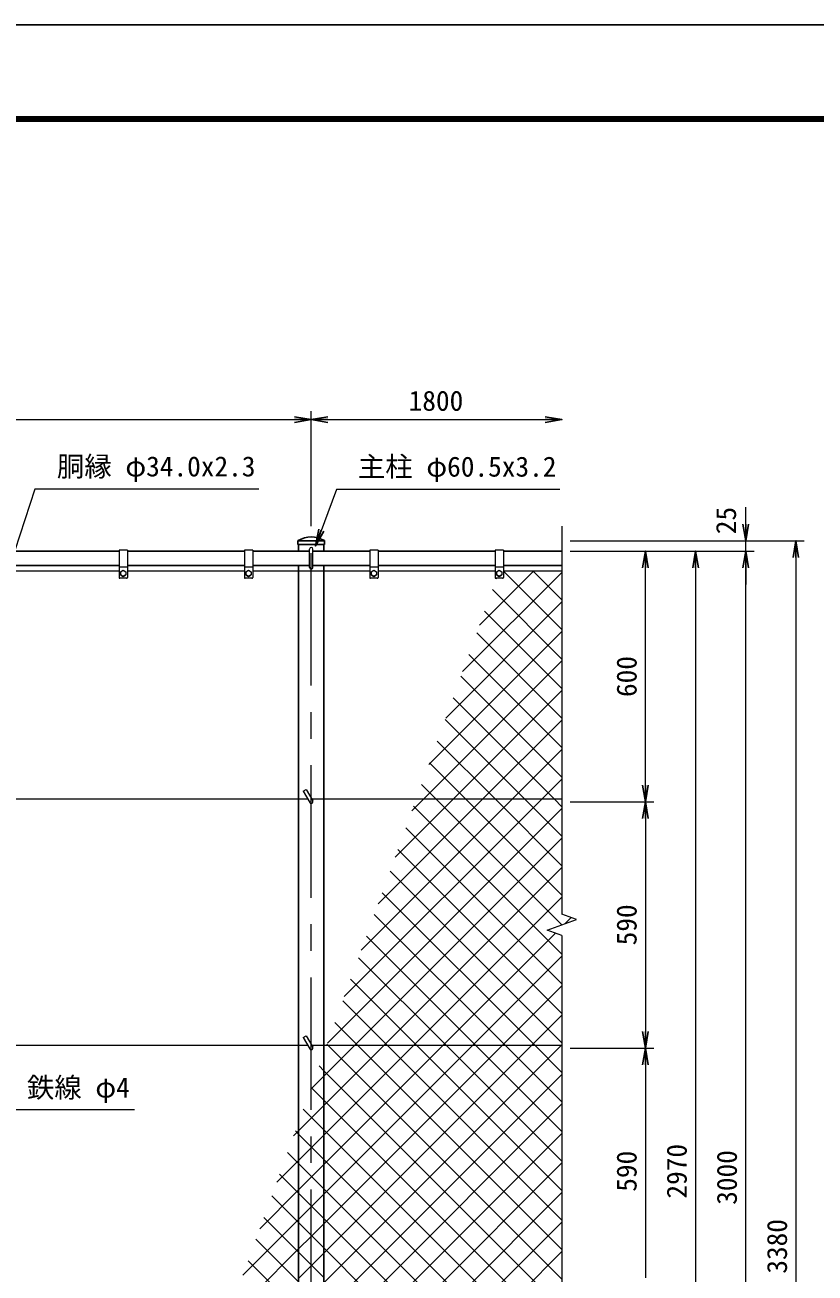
# Model space of a CAD drawing. Units: millimetres, scale not verified. Extents: x -4200 to 4200, y -2970 to 2970.
# Drawn here: x -2270 to -379, y -18 to 2970 of the extents above; entities that cross this region are included whole.
import ezdxf
from ezdxf.enums import TextEntityAlignment as Align

# ---------------------------------------------------------------- set-up
doc = ezdxf.new("R2010")
doc.units = ezdxf.units.MM
doc.header["$LTSCALE"] = 10
doc.linetypes.add('USER1', pattern=[50.8, 31.75, -6.35, 6.35, -6.35])
for name, color, linetype, lineweight in [('0-0_D-STR1', 1, 'Continuous', 25), ('0-1_D-STR3', 3, 'Continuous', 13), ('0-2_D-BMK', 2, 'USER1', 13), ('0-3_D-STR2', 7, 'Continuous', 13), ('0-4_D-STR-DIM', 7, 'Continuous', 13), ('0-A_D-STR-TXT', 7, 'Continuous', 13), ('0-C_D-TTL', 7, 'Continuous', 25)]:
    doc.layers.add(name, color=color, linetype=linetype, lineweight=lineweight)
doc.layers.add('0-5_0', color=7, linetype='Continuous')
doc.styles.add('ＭＳ ゴシック', font='')
doc.styles.get('ＭＳ ゴシック').set_extended_font_data('MS Gothic')

# ---------------------------------------------------------------- blocks, each defined once
blk = doc.blocks.new('_Open')
at = {"layer": '0-5_0'}
blk.add_line((-10, 1.667), (0, 0), dxfattribs=at)
blk.add_lwpolyline([(-10, -1.667), (0, 0), (-10, 0)], dxfattribs=at)

msp = doc.modelspace()

# ---------------------------------------------------------------- linework, layer by layer
at = {"layer": '0-0_D-STR1'}
for p, q in [((-1616.75, 1734.28), (-1616.75, 1726.23)), ((-1552.89, 1735.23), (-1616.42, 1735.23)), ((-1552.55, 1734.28), (-1552.55, 1726.23)), ((-2044.65, 1710.23), (-2324.65, 1710.23)), ((-1744.65, 1710.23), (-2024.65, 1710.23)), ((-1588.65, 1710.23), (-1724.65, 1710.23)), ((-1552.55, 1726.23), (-1616.75, 1726.23)), ((-1614.9, 1726.23), (-1614.9, 1710.23)), ((-1444.65, 1710.23), (-1580.65, 1710.23)), ((-1554.4, 1710.23), (-1554.4, 1726.23)), ((-1144.65, 1710.23), (-1424.65, 1710.23)), ((-984.65, 1710.23), (-1124.65, 1710.23)), ((-2044.65, 1676.23), (-2324.65, 1676.23)), ((-1744.65, 1676.23), (-2024.65, 1676.23)), ((-1588.65, 1676.23), (-1724.65, 1676.23)), ((-1614.9, 1676.23), (-1614.9, -1225.77)), ((-1444.65, 1676.23), (-1580.65, 1676.23)), ((-1554.4, -1225.77), (-1554.4, 1676.23)), ((-1144.65, 1676.23), (-1424.65, 1676.23)), ((-984.65, 1676.23), (-1124.65, 1676.23))]:
    msp.add_line(p, q, dxfattribs=at)
for centre, radius, start, end in [((-1615.25, 1734.28), 1.5, 120.85073, 180), ((-1584.65, 1683.05), 61.17, 59.14927, 120.85073), ((-1554.05, 1734.28), 1.5, 0, 59.14927)]:
    msp.add_arc(centre, radius, start, end, dxfattribs=at)
at = {"layer": '0-1_D-STR3'}
for p, q in [((-2044.65, 1712.23), (-2044.65, 1647.23)), ((-2024.65, 1712.23), (-2044.65, 1712.23)), ((-2024.65, 1712.23), (-2024.65, 1647.23)), ((-1744.65, 1712.23), (-1744.65, 1647.23)), ((-1724.65, 1712.23), (-1744.65, 1712.23)), ((-1724.65, 1712.23), (-1724.65, 1647.23)), ((-1588.65, 1671.23), (-1588.65, 1715.23)), ((-1580.65, 1671.23), (-1580.65, 1715.23)), ((-1444.65, 1712.23), (-1444.65, 1647.23)), ((-1424.65, 1712.23), (-1444.65, 1712.23)), ((-1424.65, 1712.23), (-1424.65, 1647.23)), ((-1144.65, 1712.23), (-1144.65, 1647.23)), ((-1124.65, 1712.23), (-1144.65, 1712.23)), ((-1124.65, 1712.23), (-1124.65, 1647.23)), ((-2324.65, 1663.23), (-2044.65, 1663.23)), ((-2024.65, 1672.23), (-2044.65, 1672.23)), ((-2026.65, 1645.23), (-2042.65, 1645.23)), ((-2041.15, 1660.97), (-2034.65, 1664.73)), ((-2041.15, 1660.97), (-2041.15, 1653.48)), ((-2034.65, 1664.73), (-2028.15, 1660.97)), ((-2028.15, 1660.97), (-2028.15, 1653.48)), ((-2024.65, 1663.23), (-1744.65, 1663.23)), ((-1724.65, 1672.23), (-1744.65, 1672.23)), ((-1726.65, 1645.23), (-1742.65, 1645.23)), ((-1741.15, 1660.97), (-1734.65, 1664.73)), ((-1741.15, 1660.97), (-1741.15, 1653.48)), ((-1734.65, 1664.73), (-1728.15, 1660.97)), ((-1728.15, 1660.97), (-1728.15, 1653.48)), ((-1724.65, 1663.23), (-1444.65, 1663.23)), ((-1424.65, 1672.23), (-1444.65, 1672.23)), ((-1426.65, 1645.23), (-1442.65, 1645.23)), ((-1441.15, 1660.97), (-1434.65, 1664.73)), ((-1441.15, 1660.97), (-1441.15, 1653.48)), ((-1434.65, 1664.73), (-1428.15, 1660.97)), ((-1428.15, 1660.97), (-1428.15, 1653.48)), ((-1424.65, 1663.23), (-1144.65, 1663.23)), ((-1124.65, 1672.23), (-1144.65, 1672.23)), ((-1126.65, 1645.23), (-1142.65, 1645.23)), ((-1141.15, 1660.97), (-1134.65, 1664.73)), ((-1141.15, 1660.97), (-1141.15, 1653.48)), ((-1134.65, 1664.73), (-1128.15, 1660.97)), ((-1128.15, 1660.97), (-1128.15, 1653.48)), ((-1124.65, 1663.23), (-984.65, 1663.23)), ((-1604.05, 1135.82), (-1597.12, 1139.82)), ((-1604.05, 1135.82), (-1588.12, 1108.23)), ((-1597.12, 1139.82), (-1581.19, 1112.23)), ((-1592.74, 1116.23), (-3383.5, 1116.23)), ((-984.65, 1116.23), (-1583.5, 1116.23)), ((-1604.05, 545.82), (-1597.12, 549.82)), ((-1604.05, 545.82), (-1588.12, 518.23)), ((-1597.12, 549.82), (-1581.19, 522.23)), ((-1592.74, 526.23), (-3383.5, 526.23)), ((-984.65, 526.23), (-1583.5, 526.23))]:
    msp.add_line(p, q, dxfattribs=at)
for points in [[(-2041.15, 1653.48), (-2034.65, 1649.73), (-2028.15, 1653.48)], [(-1741.15, 1653.48), (-1734.65, 1649.73), (-1728.15, 1653.48)], [(-1441.15, 1653.48), (-1434.65, 1649.73), (-1428.15, 1653.48)], [(-1141.15, 1653.48), (-1134.65, 1649.73), (-1128.15, 1653.48)]]:
    msp.add_lwpolyline(points, dxfattribs=at)
for centre in [(-2034.65, 1657.23), (-1734.65, 1657.23), (-1434.65, 1657.23), (-1134.65, 1657.23)]:
    msp.add_circle(centre, 6.49, dxfattribs=at)
for centre, radius, start, end in [((-1584.65, 1715.23), 4, 0, 180), ((-2042.65, 1647.23), 2, 180, 270), ((-2026.65, 1647.23), 2, 270, 0), ((-1742.65, 1647.23), 2, 180, 270), ((-1726.65, 1647.23), 2, 270, 0), ((-1584.65, 1671.23), 4, 180, 0), ((-1442.65, 1647.23), 2, 180, 270), ((-1426.65, 1647.23), 2, 270, 0), ((-1142.65, 1647.23), 2, 180, 270), ((-1126.65, 1647.23), 2, 270, 0), ((-1584.65, 1110.23), 4, 210, 30), ((-1584.65, 520.23), 4, 210, 30)]:
    msp.add_arc(centre, radius, start, end, dxfattribs=at)
at = {"layer": '0-2_D-BMK'}
msp.add_line((-1584.65, -1659.77), (-1584.65, 1750.23), dxfattribs=at)
at = {"layer": '0-3_D-STR2'}
for p, q in [((-1222.29, 1421.83), (-984.65, 1659.47)), ((-1181.82, 1533.01), (-1051.6, 1663.23)), ((-1141.36, 1644.18), (-1140.31, 1645.23)), ((-1124.65, 1660.89), (-1122.31, 1663.23)), ((-984.65, 1522.66), (-1124.65, 1662.66)), ((-984.65, 1593.38), (-1054.51, 1663.23)), ((-984.65, 1451.95), (-1150.84, 1618.14)), ((-1262.75, 1310.66), (-984.65, 1588.75)), ((-984.65, 1381.24), (-1169.71, 1566.3)), ((-1303.21, 1199.48), (-984.65, 1518.04)), ((-984.65, 1310.53), (-1188.58, 1514.45)), ((-1315.76, 1116.23), (-984.65, 1447.33)), ((-984.65, 1239.82), (-1207.44, 1462.61)), ((-984.65, 1169.11), (-1226.31, 1410.77)), ((-1245.05, 1116.23), (-984.65, 1376.62)), ((-1002.48, 1116.23), (-1245.18, 1358.93)), ((-1073.19, 1116.23), (-1264.05, 1307.09)), ((-1174.34, 1116.23), (-984.65, 1305.91)), ((-1143.9, 1116.23), (-1282.92, 1255.24)), ((-1103.63, 1116.23), (-984.65, 1235.2)), ((-1214.61, 1116.23), (-1301.79, 1203.4)), ((-1032.92, 1116.23), (-984.65, 1164.49)), ((-1505.54, 643.61), (-1032.92, 1116.23)), ((-1465.07, 754.78), (-1103.63, 1116.23)), ((-1424.61, 865.96), (-1174.34, 1116.23)), ((-1384.14, 977.13), (-1245.05, 1116.23)), ((-1343.68, 1088.31), (-1315.76, 1116.23)), ((-984.65, 886.27), (-1214.61, 1116.23)), ((-984.65, 956.98), (-1143.9, 1116.23)), ((-984.65, 1027.69), (-1073.19, 1116.23)), ((-984.65, 1098.4), (-1002.48, 1116.23)), ((-1546, 532.43), (-984.65, 1093.78)), ((-984.65, 744.85), (-1339.53, 1099.72)), ((-984.65, 674.14), (-1358.39, 1047.88)), ((-984.65, 603.43), (-1377.26, 996.04)), ((-1410.79, 526.23), (-984.65, 952.36)), ((-984.65, 532.72), (-1396.13, 944.19)), ((-1048.88, 526.23), (-1415, 892.35)), ((-1340.08, 526.23), (-984.65, 881.65)), ((-1119.59, 526.23), (-1433.87, 840.51)), ((-977.91, 817.68), (-962.7, 832.89)), ((-1190.3, 526.23), (-1452.74, 788.67)), ((-1261.01, 526.23), (-1471.61, 736.83)), ((-1331.72, 526.23), (-1490.48, 684.99)), ((-1127.94, 526.23), (-984.65, 669.52)), ((-1402.43, 526.23), (-1509.35, 633.14)), ((-1057.23, 526.23), (-984.65, 598.81)), ((-1473.14, 526.23), (-1528.21, 581.3)), ((-1554.4, 382.61), (-1410.79, 526.23)), ((-1554.4, 311.9), (-1340.08, 526.23)), ((-1554.4, 99.77), (-1127.94, 526.23)), ((-1554.4, 29.06), (-1057.23, 526.23)), ((-1543.85, 526.23), (-1547.08, 529.46)), ((-984.65, -32.97), (-1543.85, 526.23)), ((-984.65, 37.74), (-1473.14, 526.23)), ((-984.65, 108.45), (-1402.43, 526.23)), ((-984.65, 179.16), (-1331.72, 526.23)), ((-984.65, 249.87), (-1261.01, 526.23)), ((-984.65, 320.58), (-1190.3, 526.23)), ((-984.65, 391.29), (-1119.59, 526.23)), ((-984.65, 462), (-1048.88, 526.23)), ((-1505.81, -63.77), (-984.65, 457.38)), ((-1584.65, 425.61), (-1584.82, 425.78)), ((-1554.4, 395.36), (-1584.65, 425.61)), ((-1095.27, -63.77), (-1554.4, 395.36)), ((-1584.65, 354.9), (-1603.69, 373.93)), ((-1584.65, 352.36), (-1554.4, 382.61)), ((-1435.1, -63.77), (-984.65, 386.67)), ((-1614.9, 322.11), (-1584.65, 352.36)), ((-1554.4, 324.65), (-1584.65, 354.9)), ((-1626.93, 310.08), (-1614.9, 322.11)), ((-1584.65, 281.65), (-1554.4, 311.9)), ((-1165.98, -63.77), (-1554.4, 324.65)), ((-1364.39, -63.77), (-984.65, 315.96)), ((-1614.9, 251.4), (-1584.65, 281.65)), ((-1667.39, 198.91), (-1614.9, 251.4)), ((-1293.68, -63.77), (-984.65, 245.25)), ((-1614.9, 173.02), (-1660.3, 218.41)), ((-1614.9, 102.31), (-1679.17, 166.57)), ((-1584.65, 142.77), (-1614.9, 173.02)), ((-1222.97, -63.77), (-984.65, 174.54)), ((-1554.4, 112.52), (-1584.65, 142.77)), ((-1614.9, 31.59), (-1698.03, 114.73)), ((-1584.65, 72.06), (-1614.9, 102.31)), ((-1584.65, 69.52), (-1554.4, 99.77)), ((-1378.11, -63.77), (-1554.4, 112.52)), ((-1152.26, -63.77), (-984.65, 103.83)), ((-1614.9, 39.27), (-1584.65, 69.52)), ((-1554.4, 41.81), (-1584.65, 72.06)), ((-1717.94, -63.77), (-1614.9, 39.27)), ((-1584.65, 1.34), (-1614.9, 31.59)), ((-1448.83, -63.77), (-1554.4, 41.81)), ((-1081.55, -63.77), (-984.65, 33.12)), ((-1660.96, -63.77), (-1735.77, 11.04)), ((-1584.65, -1.19), (-1554.4, 29.06)), ((-1554.4, -28.91), (-1584.65, 1.34)), ((-1614.9, -31.44), (-1584.65, -1.19))]:
    msp.add_line(p, q, dxfattribs=at)
for points in [[(-984.41, 815.32), (-1285.32, 1116.23), (-1320.66, 1151.56)], [(-1586.47, 421.26), (-1584.65, 423.07), (-1554.4, 453.32), (-1481.5, 526.23), (-984.65, 1023.07)], [(-1707.86, 87.73), (-1614.9, 180.69), (-1584.65, 210.94), (-1554.4, 241.19), (-1269.37, 526.23), (-1000.32, 795.28)], [(-1748.32, -23.44), (-1614.9, 109.98), (-1584.65, 140.23), (-1554.4, 170.48), (-1198.65, 526.23), (-984.65, 740.23)], [(-1580.98, -68.23), (-1576.52, -63.77), (-1554.4, -41.66), (-986.52, 526.23), (-984.65, 528.09)], [(-984.65, -103.68), (-1024.56, -63.77), (-1554.4, 466.07), (-1565.95, 477.62)], [(-984.65, -315.81), (-1236.69, -63.77), (-1554.4, 253.94), (-1584.65, 284.19), (-1614.9, 314.44), (-1622.56, 322.09)], [(-1000.6, -370.58), (-1307.4, -63.77), (-1554.4, 183.23), (-1584.65, 213.48), (-1614.9, 243.73), (-1641.43, 270.25)], [(-1596.14, -57.88), (-1614.9, -39.12), (-1716.9, 62.88)]]:
    msp.add_lwpolyline(points, dxfattribs=at)
at = {"layer": '0-4_D-STR-DIM'}
for p, q in [((-1584.65, 1770.23), (-1584.65, 2045.23)), ((-1584.65, 1770.23), (-1584.65, 2045.23)), ((-3344.65, 2025.23), (-1624.65, 2025.23)), ((-1544.65, 2025.23), (-1024.65, 2025.23)), ((-544.65, 1775.23), (-544.65, 1815.23)), ((-984.65, 1770.23), (-984.65, 840.88)), ((-964.65, 1735.23), (-404.65, 1735.23)), ((-964.65, 1735.23), (-524.65, 1735.23)), ((-544.65, 1710.23), (-544.65, 1735.23)), ((-964.65, 1710.23), (-644.65, 1710.23)), ((-964.65, 1710.23), (-524.65, 1710.23)), ((-964.65, 1710.23), (-524.65, 1710.23)), ((-964.65, 1710.23), (-764.65, 1710.23)), ((-424.65, 1695.23), (-424.65, -1604.77)), ((-784.65, 1150.23), (-784.65, 1670.23)), ((-664.65, 1670.23), (-664.65, -1219.77)), ((-544.65, -1249.77), (-544.65, 1670.23)), ((-544.65, 1670.23), (-544.65, 1630.23)), ((-964.65, 1110.23), (-764.65, 1110.23)), ((-964.65, 1110.23), (-764.65, 1110.23)), ((-784.65, 1070.23), (-784.65, 560.23)), ((-949.42, 828.05), (-984.65, 840.88)), ((-1019.89, 802.4), (-949.42, 828.05)), ((-984.65, 789.58), (-1019.89, 802.4)), ((-984.65, 789.58), (-984.65, -339.12)), ((-964.65, 520.23), (-764.65, 520.23)), ((-964.65, 520.23), (-764.65, 520.23)), ((-784.65, 480.23), (-784.65, -29.77))]:
    msp.add_line(p, q, dxfattribs=at)
at = {"layer": '0-A_D-STR-TXT'}
for points in [[(-1709.99, 1858.48), (-2245.94, 1858.48), (-2294.03, 1712.13)], [(-989.26, 1858.23), (-1523.94, 1858.23), (-1573.97, 1724.67)], [(-2007.7, 372.6), (-2319.03, 372.6), (-2367.13, 524.32)]]:
    msp.add_lwpolyline(points, dxfattribs=at)
at = {"layer": '0-C_D-TTL', "color": 2}
msp.add_lwpolyline([(-4199.68, 2970.23), (4200.32, 2970.23), (4200.32, -2969.77), (-4199.68, -2969.77)], close=True, dxfattribs=at)
at = {"layer": '0-C_D-TTL'}
for points in [[(-3929.68, 2750.23), (3930.32, 2750.23), (3930.32, -2749.77), (-3929.68, -2749.77)], [(-3927.18, 2747.73), (3927.82, 2747.73), (3927.82, -2747.27), (-3927.18, -2747.27)], [(-3924.68, 2745.23), (3925.32, 2745.23), (3925.32, -2744.77), (-3924.68, -2744.77)], [(-3922.18, 2742.73), (3922.82, 2742.73), (3922.82, -2742.27), (-3922.18, -2742.27)], [(-3919.68, 2740.23), (3920.32, 2740.23), (3920.32, -2739.77), (-3919.68, -2739.77)]]:
    msp.add_lwpolyline(points, close=True, dxfattribs=at)

# ---------------------------------------------------------------- block references
at = {"layer": '0-4_D-STR-DIM', "xscale": 4, "yscale": 4}
for p in [(-1584.65, 2025.23), (-984.65, 2025.23)]:
    msp.add_blockref('_Open', p, dxfattribs=at)
for p, rotation in [((-1584.65, 2025.23), 180), ((-544.65, 1735.23), 270), ((-424.65, 1735.23), 90), ((-784.65, 1710.23), 90), ((-664.65, 1710.23), 90), ((-544.65, 1710.23), 90), ((-544.65, 1710.23), 90), ((-784.65, 1110.23), 270), ((-784.65, 1110.23), 90), ((-784.65, 520.23), 270), ((-784.65, 520.23), 90)]:
    msp.add_blockref('_Open', p, dxfattribs=dict(at, rotation=rotation))
at = {"layer": '0-A_D-STR-TXT', "xscale": 4, "yscale": 4, "rotation": 249.46512}
msp.add_blockref('_Open', (-1574.67, 1722.8), dxfattribs=at)

# ---------------------------------------------------------------- texts
at = {"layer": '0-4_D-STR-DIM', "style": 'ＭＳ ゴシック'}
msp.add_text('1800', height=48.09, dxfattribs=at).set_placement((-1351.55, 2031.97), align=Align.BOTTOM_LEFT)
for s, p in [('25', (-553.38, 1750.87)), ('600', (-791.4, 1360.98)), ('590', (-791.4, 766.35)), ('590', (-791.4, 176.35)), ('2970', (-671.4, 159.98)), ('3000', (-551.4, 145.1)), ('3380', (-431.4, -19.9))]:
    msp.add_text(s, height=48.09, rotation=90, dxfattribs=at).set_placement(p, align=Align.BOTTOM_LEFT)
at = {"layer": '0-A_D-STR-TXT', "style": 'ＭＳ ゴシック'}
for s, p in [('胴縁 φ34.0x2.3', (-2193.49, 1874.75)), ('主柱 φ60.5x3.2', (-1473.02, 1874.24)), ('鉄線 φ4', (-2265.32, 387.47))]:
    msp.add_text(s, height=48.09, dxfattribs=at).set_placement(p, align=Align.BOTTOM_LEFT)

doc.saveas('drawing.dxf')
